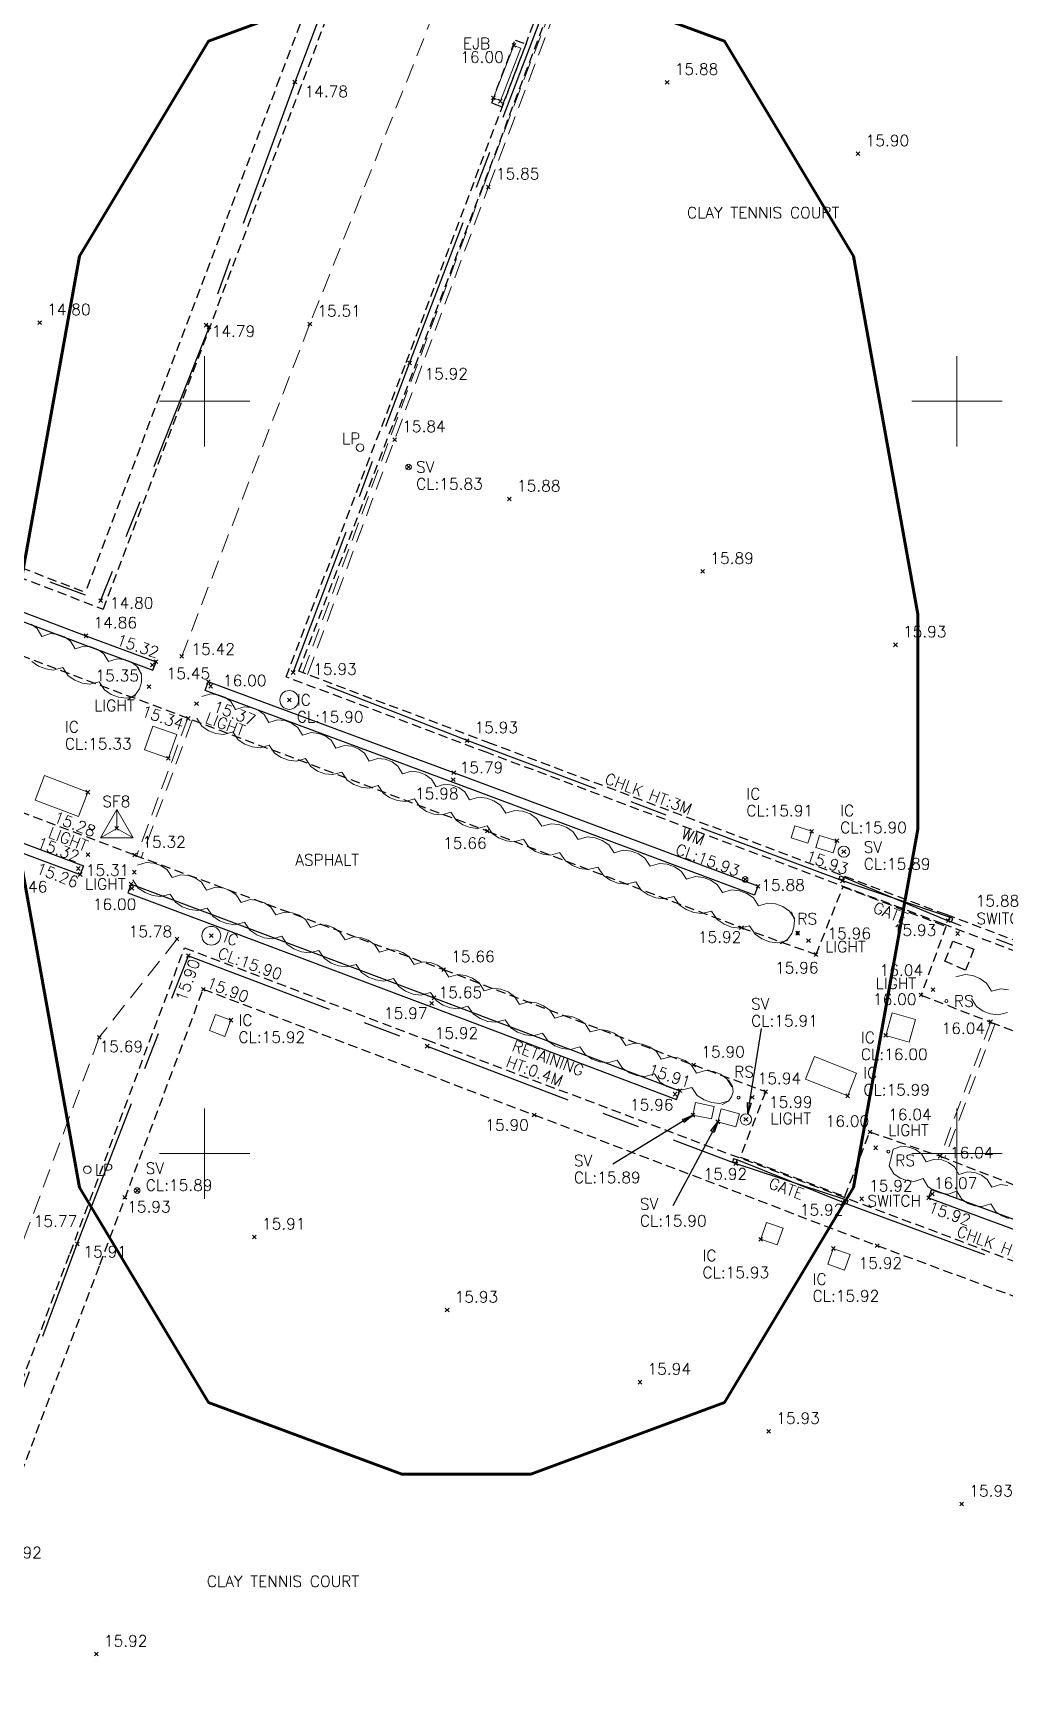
# Model space of a CAD drawing. Extents: x 521064 to 521635, y 174590 to 175241.
# Drawn here: x 521535.44 to 521561.25, y 174966 to 175009.79 of the extents above; entities that cross this region are included whole.
import ezdxf
from ezdxf.enums import TextEntityAlignment as Align

# ---------------------------------------------------------------- set-up
doc = ezdxf.new("R2010")
doc.units = 0
doc.header["$PDMODE"] = 3
doc.header["$PDSIZE"] = 0.05
for name, pattern in [('Centre', [7, 4, -1, 1, -1]), ('DASHED', [0.75, 0.5, -0.25]), ('HIDDEN', [0.375, 0.25, -0.125])]:
    doc.linetypes.add(name, pattern=pattern)
doc.layers.get('0').update_dxf_attribs({"linetype": 'CONTINUOUS', "lineweight": 18})
for name, color, linetype, lineweight in [('I031G_SURVEY-GRID', 7, 'CONTINUOUS', 18), ('I042T_SURVEY-STA', 1, 'CONTINUOUS', 13), ('I901G_TITLE-SHEET', 7, 'CONTINUOUS', 18), ('I910T_TXT-GEN-S', 7, 'CONTINUOUS', 13), ('I923G_SURVEY-POINT', 7, 'CONTINUOUS', 18), ('I923T_SURVEY-LEVEL', 7, 'CONTINUOUS', 13), ('I960G_COVER', 1, 'CONTINUOUS', 18), ('I960T_COVER-TXT', 1, 'CONTINUOUS', 13), ('I963G_SW', 200, 'DASHED', 18), ('I976G_ST-FURN', 220, 'CONTINUOUS', 18), ('I976T_ST-FURN-TXT', 220, 'CONTINUOUS', 13), ('I991G_SLOPE', 21, 'DASHED', 18), ('I995G_VEGETATION', 102, 'CONTINUOUS', 18)]:
    doc.layers.add(name, color=color, linetype=linetype, lineweight=lineweight)
for name, color, linetype in [('I940G_SURFACE', 200, 'HIDDEN'), ('I971G_FENCE', 5, 'Centre'), ('I972G_WALL', 10, 'CONTINUOUS'), ('I973G_GATE', 20, 'CONTINUOUS')]:
    doc.layers.add(name, color=color, linetype=linetype)
doc.styles.add('MONOTXT', font='simplex.shx')
doc.styles.get("Standard").update_dxf_attribs({"font": 'simplex.shx'})
doc.dimstyles.get("Standard").update_dxf_attribs({"dimtxt": 0.18, "dimasz": 0.18, "dimexe": 0.18, "dimexo": 0.0625, "dimgap": 0.09, "dimtad": 0, "dimtih": 1, "dimtoh": 1, "dimdec": 4, "dimzin": 0, "dimdsep": 46, "dimtxsty": 'Standard', "dimcen": 0.09, "dimadec": 0, "dimazin": 0, "dimtfac": 1, "dimtdec": 4, "dimtofl": 0, "dimtmove": 0, "dimatfit": 3, "dimfxl": 1, "dimtolj": 1, "dimtzin": 0, "dimarcsym": 0})

# ---------------------------------------------------------------- blocks, each defined once
blk = doc.blocks.new('PT_STATION')
at = {"color": 0, "linetype": 'Continuous', "flags": 128}
for points in [[(0, 0.5), (-0.433, -0.25)], [(-0.433, -0.25), (0, 0), (0, 0.5)], [(0.433, -0.25), (0, 0.5)], [(0, 0), (0.433, -0.25)], [(-0.433, -0.25), (0.433, -0.25)]]:
    blk.add_lwpolyline(points, dxfattribs=at)

msp = doc.modelspace()

# ---------------------------------------------------------------- linework, layer by layer
at = {"layer": 'I031G_SURVEY-GRID'}
for p, q in [((521540, 175001.2), (521540, 174998.8)), ((521560, 175001.2), (521560, 174998.8)), ((521538.8, 175000), (521541.2, 175000)), ((521558.8, 175000), (521561.2, 175000)), ((521540, 174981.2), (521540, 174978.8)), ((521560, 174981.2), (521560, 174978.8)), ((521538.8, 174980), (521541.2, 174980)), ((521558.8, 174980), (521561.2, 174980))]:
    msp.add_line(p, q, dxfattribs=at)
at = {"layer": 'I042T_SURVEY-STA', "color": 1}
msp.add_point((521537.665, 174988.646, 15.324), dxfattribs=at)
at = {"layer": 'I923G_SURVEY-POINT'}
for p in [(521548.223, 175009.461, 16.003), (521542.399, 175008.485, 14.781), (521552.299, 175008.479, 15.88), (521547.679, 175008.063, 16.009), (521547.861, 175007.978, 16.01), (521557.373, 175006.581, 15.895), (521547.545, 175005.698, 15.853), (521535.613, 175002.09, 14.805), (521540.038, 175002.023, 14.787), (521540.12, 175001.978, 14.792), (521542.799, 175002.054, 15.513), (521545.45, 175001.014, 15.924), (521545.053, 174998.982, 15.844), (521545.423, 174998.252, 15.828), (521548.105, 174997.403, 15.877), (521553.244, 174995.478, 15.892), (521537.237, 174994.698, 14.804), (521536.847, 174993.764, 14.862), (521558.368, 174993.525, 15.927), (521538.71, 174993.076, 15.316), (521539.391, 174993.219, 15.424), (521538.613, 174992.986, 15.323), (521542.355, 174992.788, 15.927), (521538.522, 174992.415, 15.345), (521540.099, 174992.542, 15.454), (521540.162, 174992.425, 15.999), (521539.786, 174991.96, 15.369), (521542.251, 174992.059, 15.903), (521539.565, 174991.565, 15.344), (521546.977, 174990.978, 15.934), (521539.038, 174990.51, 15.328), (521546.627, 174990.125, 15.786), (521536.896, 174989.608, 15.306), (521546.609, 174989.941, 15.975), (521547.519, 174988.574, 15.662), (521556.142, 174988.569, 15.914), (521556.809, 174988.318, 15.904), (521536.903, 174987.943, 15.282), (521538.144, 174987.935, 15.321), (521556.994, 174988.026, 15.889), (521536.642, 174987.577, 15.319), (521536.692, 174987.419, 15.26), (521538.13, 174987.482, 15.311), (521538.045, 174987.161, 15.309), (521538.066, 174987.05, 15.997), (521554.371, 174987.288, 15.934), (521554.711, 174987.105, 15.884), (521556.958, 174987.251, 15.929), (521559.77, 174986.19, 15.926), (521539.268, 174985.706, 15.781), (521540.179, 174985.79, 15.904), (521554.273, 174986.005, 15.916), (521555.765, 174985.859, 15.898), (521556.056, 174985.662, 15.965), (521560.018, 174985.851, 15.884), (521539.57, 174985.258, 15.895), (521556.256, 174985.291, 15.96), (521546.354, 174984.89, 15.663), (521539.968, 174984.363, 15.93), (521559.365, 174984.357, 16.045), (521546.035, 174983.995, 15.975), (521546.097, 174984.14, 15.651), (521559.048, 174984.215, 16.005), (521540.7, 174983.545, 15.921), (521560.898, 174983.503, 16.044), (521537.2, 174983.092, 15.69), (521558.108, 174983.141, 15.995), (521545.918, 174982.854, 15.919), (521553.005, 174982.355, 15.898), (521552.637, 174981.67, 15.905), (521552.505, 174981.578, 15.961), (521554.557, 174981.497, 15.987), (521554.918, 174981.648, 15.941), (521557.098, 174981.535, 15.987), (521548.762, 174981.028, 15.9), (521552.984, 174981.021, 15.889), (521553.644, 174980.844, 15.904), (521554.39, 174980.908, 15.914), (521557.687, 174980.575, 16.005), (521557.839, 174980.151, 16.036), (521559.556, 174979.931, 16.04), (521554.123, 174979.734, 15.921), (521537.879, 174978.834, 15.932), (521538.207, 174979.018, 15.886), (521556.976, 174978.696, 15.924), (521557.466, 174978.795, 15.916), (521559.249, 174978.822, 15.918), (521559.346, 174978.927, 16.066), (521541.325, 174977.782, 15.913), (521554.786, 174977.722, 15.926), (521536.615, 174977.596, 15.908), (521556.714, 174977.477, 15.917), (521557.881, 174977.553, 15.922), (521546.449, 174975.84, 15.926), (521551.577, 174973.923, 15.935), (521554.998, 174972.616, 15.928), (521560.13, 174970.684, 15.928), (521537.124, 174966.693, 15.918)]:
    msp.add_point(p, dxfattribs=at)
at = {"layer": 'I940G_SURFACE'}
for p, q in [((521537.219, 174977.044, 15.907), (521539.965, 174984.371, 15.886)), ((521539.965, 174984.371, 15.886), (521548.762, 174981.028, 15.9)), ((521548.762, 174981.028, 15.9), (521557.881, 174977.553, 15.922)), ((521557.881, 174977.553, 15.922), (521567.149, 174974.122, 15.919)), ((521533.936, 174968.36, 15.906), (521537.219, 174977.044, 15.907))]:
    msp.add_line(p, q, dxfattribs=at)
for points in [[(521549.646, 175028.934, 14.786), (521545.724, 175018.45, 14.775), (521541.996, 175008.589, 14.781), (521536.83, 174994.922, 14.782)], [(521550.207, 175028.722, 14.786), (521546.286, 175018.239, 14.775), (521542.558, 175008.377, 14.781), (521537.302, 174994.473, 14.782)], [(521574.356, 174980.546, 15.929), (521567.222, 174983.236, 15.93), (521559.622, 174986.108, 15.932), (521547.513, 174990.658, 15.927), (521542.167, 174992.672, 15.9), (521545.358, 175001.029, 15.917), (521549.265, 175011.413, 15.914), (521552.379, 175019.641, 15.911), (521555.189, 175027.093, 15.903)], [(521574.35, 174980.826, 15.929), (521567.313, 174983.479, 15.93), (521559.714, 174986.351, 15.932), (521547.604, 174990.902, 15.927), (521542.503, 174992.824, 15.9), (521545.601, 175000.936, 15.917), (521549.508, 175011.321, 15.914), (521552.622, 175019.549, 15.911), (521555.348, 175026.778, 15.903)], [(521539.565, 174991.565, 15.344), (521528.726, 174995.645, 14.929), (521522.29, 174998.068, 14.725), (521515.56, 175000.619, 14.583), (521508.173, 175003.395, 14.235), (521500.114, 175006.455, 13.876), (521490.279, 175010.21, 13.467), (521483.84, 175012.595, 13.215)], [(521538.144, 174987.935, 15.321), (521527.076, 174992.105, 14.927), (521520.912, 174994.441, 14.697), (521514.231, 174996.945, 14.553), (521506.795, 174999.766, 14.211), (521498.633, 175002.837, 13.842), (521489.068, 175006.496, 13.469), (521482.389, 175009.016, 13.198)], [(521502.41, 175007.677, 14.468), (521510.085, 175004.782, 14.548), (521518.268, 175001.697, 14.618), (521531.187, 174996.825, 14.736), (521537.302, 174994.473, 14.816)], [(521502.498, 175007.911, 14.468), (521510.173, 175005.016, 14.548), (521518.356, 175001.931, 14.618), (521531.275, 174997.059, 14.736), (521536.83, 174994.922, 14.809)], [(521539.673, 174991.531, 15.351), (521547.519, 174988.574, 15.662), (521554.273, 174986.005, 15.916), (521556.256, 174985.291, 15.96), (521556.975, 174987.095, 15.919), (521559.71, 174986.038, 15.92), (521559.048, 174984.215, 16.005), (521560.895, 174983.494, 16.046), (521567.076, 174981.186, 16.235), (521574.592, 174978.335, 16.447), (521574.768, 174978.758, 16.446), (521580.981, 174976.532, 16.94)], [(521538.144, 174987.935, 15.321), (521546.354, 174984.89, 15.663), (521553.005, 174982.355, 15.898), (521554.918, 174981.648, 15.941), (521554.238, 174979.908, 15.93), (521557.022, 174978.859, 15.925), (521557.687, 174980.575, 16.005), (521559.553, 174979.929, 16.039), (521567.96, 174976.679, 16.326), (521574.009, 174974.388, 16.509)], [(521526.49, 174950.983, 15.903), (521529.307, 174958.464, 15.907), (521533.141, 174968.66, 15.906), (521536.424, 174977.344, 15.907), (521539.469, 174985.469, 15.886), (521545.908, 174983.021, 15.922), (521565.013, 174975.82, 15.917), (521571.716, 174973.305, 15.91)]]:
    msp.add_polyline3d(points, dxfattribs=at)
for points in [[(521547.898, 175007.823, 16.011), (521547.635, 175007.926, 16.009), (521548.253, 175009.598, 16.01), (521548.545, 175009.499, 15.996)], [(521560.454, 174985.437, 15.986), (521560.225, 174984.871, 15.993), (521559.682, 174985.116, 16.012), (521559.895, 174985.647, 16.005)]]:
    msp.add_polyline3d(points, close=True, dxfattribs=at)
at = {"layer": 'I960G_COVER'}
for points in [[(521539.038, 174990.51, 15.328), (521538.404, 174990.737, 15.332), (521538.628, 174991.364, 15.353), (521539.262, 174991.137, 15.349)], [(521536.896, 174989.608, 15.306), (521535.744, 174990.049, 15.263), (521535.495, 174989.399, 15.256), (521536.647, 174988.958, 15.298)], [(521556.142, 174988.569, 15.914), (521555.694, 174988.715, 15.914), (521555.59, 174988.395, 15.927), (521556.039, 174988.25, 15.927)], [(521556.809, 174988.318, 15.904), (521556.346, 174988.458, 15.914), (521556.249, 174988.138, 15.918), (521556.712, 174987.998, 15.908)], [(521540.7, 174983.545, 15.921), (521540.539, 174983.116, 15.925), (521540.131, 174983.269, 15.919), (521540.292, 174983.698, 15.915)], [(521558.108, 174983.141, 15.995), (521558.729, 174982.962, 15.995), (521558.902, 174983.563, 16.003), (521558.281, 174983.742, 16.003)], [(521557.098, 174981.535, 15.987), (521555.976, 174981.974, 15.965), (521556.213, 174982.579, 15.971), (521557.335, 174982.14, 15.993)], [(521552.984, 174981.021, 15.889), (521553.475, 174980.919, 15.893), (521553.545, 174981.252, 15.898), (521553.053, 174981.355, 15.894)], [(521553.644, 174980.844, 15.904), (521554.127, 174980.714, 15.926), (521554.219, 174981.057, 15.889), (521553.736, 174981.187, 15.867)], [(521554.786, 174977.722, 15.926), (521555.226, 174977.569, 15.921), (521555.38, 174978.012, 15.923), (521554.94, 174978.165, 15.929)], [(521556.714, 174977.477, 15.917), (521557.159, 174977.318, 15.927), (521557.01, 174976.901, 15.923), (521556.565, 174977.06, 15.913)]]:
    msp.add_polyline3d(points, close=True, dxfattribs=at)
for centre, radius in [((521545.423, 174998.252, 15.828), 0.075), ((521542.251, 174992.059, 15.903), 0.25), ((521556.994, 174988.026, 15.889), 0.15), ((521554.371, 174987.288, 15.934), 0.075), ((521540.179, 174985.79, 15.904), 0.25), ((521554.39, 174980.908, 15.914), 0.15), ((521538.207, 174979.018, 15.886), 0.075)]:
    msp.add_circle(centre, radius, dxfattribs=at)
at = {"layer": 'I963G_SW'}
for points in [[(521542.615, 174992.782, 15.835), (521547.423, 175005.743, 15.853), (521549.752, 175011.857, 15.854), (521555.418, 175026.751, 15.837)], [(521542.736, 174992.736, 15.835), (521547.545, 175005.698, 15.853), (521549.873, 175011.811, 15.854), (521555.539, 175026.705, 15.837)], [(521539.552, 174991.571, 15.344), (521538.199, 174987.926, 15.323)], [(521539.674, 174991.526, 15.344), (521538.321, 174987.88, 15.323)], [(521560.898, 174983.503, 16.044), (521559.556, 174979.931, 16.04)], [(521561.02, 174983.457, 16.044), (521559.678, 174979.885, 16.04)]]:
    msp.add_polyline3d(points, dxfattribs=at)
at = {"layer": 'I971G_FENCE'}
for points in [[(521550.184, 175028.794, 14.786), (521546.146, 175018.372, 14.775), (521542.399, 175008.485, 14.781), (521540.038, 175002.023, 14.787), (521540.12, 175001.978, 14.792), (521537.237, 174994.7, 14.806)], [(521556.958, 174987.251, 15.929), (521546.977, 174990.978, 15.934), (521542.355, 174992.788, 15.927), (521545.45, 175001.014, 15.924), (521549.405, 175011.413, 15.918), (521552.464, 175019.59, 15.915), (521555.25, 175026.953, 15.909)], [(521521.014, 175000.83, 14.645), (521531.2, 174996.946, 14.734), (521537.237, 174994.698, 14.804)], [(521574.341, 174980.593, 15.833), (521566.655, 174983.556, 15.936), (521559.77, 174986.19, 15.926)], [(521526.57, 174951.028, 15.901), (521529.411, 174958.371, 15.902), (521533.245, 174968.586, 15.909), (521536.615, 174977.596, 15.908), (521539.57, 174985.258, 15.895), (521545.918, 174982.854, 15.919), (521554.123, 174979.734, 15.921)], [(521556.976, 174978.696, 15.924), (521565.158, 174975.695, 15.923), (521571.577, 174973.17, 15.914)]]:
    msp.add_polyline3d(points, dxfattribs=at)
at = {"layer": 'I972G_WALL'}
for points in [[(521522.82, 174999.07, 14.637), (521522.735, 174998.845, 14.637), (521530.858, 174995.77, 14.644), (521536.762, 174993.539, 14.862), (521538.627, 174992.851, 15.316), (521538.71, 174993.076, 15.316)], [(521522.82, 174999.07, 14.637), (521530.943, 174995.994, 14.644), (521536.847, 174993.764, 14.862), (521538.71, 174993.076, 15.316)], [(521520.631, 174993.475, 14.445), (521520.721, 174993.708, 14.445), (521527.223, 174991.211, 14.445), (521534.947, 174988.336, 14.47), (521536.779, 174987.653, 15.26), (521536.692, 174987.419, 15.26)], [(521520.631, 174993.475, 14.445), (521527.134, 174990.977, 14.445), (521534.859, 174988.101, 14.47), (521536.692, 174987.419, 15.26)], [(521554.711, 174987.105, 15.884), (521554.623, 174986.871, 15.884), (521546.539, 174989.891, 15.786), (521540.013, 174992.308, 15.454), (521540.099, 174992.542, 15.454)], [(521554.711, 174987.105, 15.884), (521546.627, 174990.125, 15.786), (521540.099, 174992.542, 15.454)], [(521538.045, 174987.161, 15.309), (521537.957, 174986.927, 15.309), (521546.009, 174983.906, 15.651), (521552.549, 174981.436, 15.905), (521552.637, 174981.67, 15.905)], [(521538.045, 174987.161, 15.309), (521546.097, 174984.14, 15.651), (521552.637, 174981.67, 15.905)], [(521559.249, 174978.822, 15.918), (521559.336, 174979.057, 15.918), (521565.389, 174976.829, 15.851), (521571.955, 174974.341, 15.898), (521572.83, 174974.005, 16.125), (521572.74, 174973.772, 16.125)], [(521559.249, 174978.822, 15.918), (521565.302, 174976.594, 15.851), (521571.866, 174974.108, 15.898), (521572.74, 174973.772, 16.125)]]:
    msp.add_polyline3d(points, dxfattribs=at)
at = {"layer": 'I973G_GATE'}
for points, elevation in [([(521559.802, 174986.284), (521559.767, 174986.191), (521559.86, 174986.156), (521559.896, 174986.249), (521559.802, 174986.284), (521556.958, 174987.251), (521556.864, 174987.286), (521556.9, 174987.379), (521556.993, 174987.344), (521556.958, 174987.251), (521556.993, 174987.344), (521559.767, 174986.191)], 15.929), ([(521554.125, 174979.735), (521554.159, 174979.829), (521554.065, 174979.864), (521554.031, 174979.77), (521554.125, 174979.735), (521557.01, 174978.79), (521557.104, 174978.756), (521557.07, 174978.662), (521556.976, 174978.696), (521557.01, 174978.79), (521556.976, 174978.696), (521554.159, 174979.829)], 15.924)]:
    msp.add_lwpolyline(points, dxfattribs=dict(at, elevation=elevation))
at = {"layer": 'I976G_ST-FURN'}
msp.add_polyline3d([(521548.223, 175009.461, 16.003), (521547.679, 175008.063, 16.009), (521547.866, 175007.991, 16.01), (521548.41, 175009.388, 16.003)], close=True, dxfattribs=at)
for centre, radius in [((521544.133, 174998.767, 15.638), 0.1), ((521555.765, 174985.859, 15.898), 0.04), ((521559.722, 174984.055, 15.949), 0.04), ((521554.196, 174981.489, 15.887), 0.04), ((521558.181, 174980.053, 15.921), 0.04), ((521536.882, 174979.569, 15.771), 0.1)]:
    msp.add_circle(centre, radius, dxfattribs=at)
at = {"layer": 'I991G_SLOPE'}
for points in [[(521551.634, 175024.993, 15.401), (521549.51, 175019.349, 15.468), (521546.384, 175011.04, 15.51), (521542.799, 175002.054, 15.513), (521539.391, 174993.219, 15.424)], [(521539.268, 174985.706, 15.781), (521537.2, 174983.092, 15.69), (521535.329, 174978.084, 15.771), (521532.708, 174971.304, 15.769), (521529.779, 174963.758, 15.729), (521527.003, 174956.314, 15.727), (521525.04, 174951.912, 15.75), (521524.894, 174951.44, 15.728)]]:
    msp.add_polyline3d(points, dxfattribs=at)
at = {"layer": 'I995G_VEGETATION', "linetype": 'Continuous'}
msp.add_line((521558.304, 174980.121, 15.982), (521558.2, 174979.67, 15.932), dxfattribs=at)
for points in [[(521538.327, 174992.749, 15.282), (521538.203, 174992.956, 15.282), (521538.044, 174993.069, 15.282), (521537.867, 174993.136, 15.282), (521537.673, 174993.156, 15.282), (521537.443, 174993.082, 15.282), (521537.319, 174993.289, 15.237), (521537.16, 174993.403, 15.237), (521536.983, 174993.47, 15.237), (521536.788, 174993.49, 15.237), (521536.559, 174993.416, 15.237), (521536.435, 174993.623, 15.192), (521536.275, 174993.737, 15.192), (521536.099, 174993.803, 15.192), (521535.904, 174993.823, 15.192), (521535.674, 174993.75, 15.192), (521535.55, 174993.957, 15.147), (521535.391, 174994.07, 15.147)], [(521535.407, 174993.078, 15.231), (521535.582, 174992.957, 15.231), (521535.776, 174992.882, 15.231), (521535.987, 174992.854, 15.231), (521536.235, 174992.919, 15.231), (521536.374, 174992.704, 15.27), (521536.549, 174992.582, 15.27), (521536.743, 174992.508, 15.27), (521536.954, 174992.479, 15.27), (521537.202, 174992.544, 15.27), (521537.341, 174992.33, 15.31), (521537.516, 174992.208, 15.31), (521537.71, 174992.133, 15.31), (521537.921, 174992.105, 15.31), (521538.169, 174992.17, 15.31)], [(521537.971, 174992.074, 15.317), (521538.168, 174992.202, 15.317), (521538.269, 174992.359, 15.317), (521538.322, 174992.531, 15.317), (521538.327, 174992.717, 15.317), (521538.237, 174992.933, 15.317)], [(521547.045, 174989.405, 15.567), (521546.921, 174989.613, 15.567), (521546.761, 174989.729, 15.567), (521546.583, 174989.797, 15.567), (521546.387, 174989.819, 15.567), (521546.155, 174989.748, 15.567), (521546.032, 174989.956, 15.535), (521545.872, 174990.072, 15.535), (521545.694, 174990.14, 15.535), (521545.498, 174990.162, 15.535), (521545.266, 174990.091, 15.535), (521545.142, 174990.3, 15.504), (521544.983, 174990.415, 15.504), (521544.805, 174990.483, 15.504), (521544.609, 174990.505, 15.504), (521544.377, 174990.434, 15.504), (521544.253, 174990.643, 15.472), (521544.093, 174990.758, 15.472), (521543.916, 174990.827, 15.472), (521543.72, 174990.848, 15.472), (521543.488, 174990.777, 15.472), (521543.364, 174990.986, 15.441), (521543.204, 174991.101, 15.441), (521543.026, 174991.17, 15.441), (521542.83, 174991.192, 15.441), (521542.599, 174991.12, 15.441), (521542.475, 174991.329, 15.409), (521542.315, 174991.444, 15.409), (521542.137, 174991.513, 15.409), (521541.941, 174991.535, 15.409), (521541.709, 174991.463, 15.409), (521541.586, 174991.672, 15.378), (521541.426, 174991.787, 15.378), (521541.248, 174991.856, 15.378), (521541.052, 174991.878, 15.378), (521540.82, 174991.806, 15.378), (521540.696, 174992.015, 15.347), (521540.537, 174992.13, 15.347), (521540.359, 174992.199, 15.347), (521540.163, 174992.221, 15.347), (521539.931, 174992.149, 15.347)], [(521539.79, 174991.572, 15.356), (521539.931, 174991.36, 15.356), (521540.107, 174991.241, 15.356), (521540.3, 174991.17, 15.356), (521540.51, 174991.145, 15.356), (521540.755, 174991.215, 15.356), (521540.896, 174991.002, 15.396), (521541.072, 174990.884, 15.396), (521541.265, 174990.813, 15.396), (521541.476, 174990.788, 15.396), (521541.721, 174990.857, 15.396), (521541.862, 174990.645, 15.436), (521542.038, 174990.527, 15.436), (521542.231, 174990.455, 15.436), (521542.441, 174990.431, 15.436), (521542.686, 174990.5, 15.436), (521542.827, 174990.288, 15.476), (521543.003, 174990.17, 15.476), (521543.196, 174990.098, 15.476), (521543.407, 174990.074, 15.476), (521543.652, 174990.143, 15.476), (521543.793, 174989.931, 15.516), (521543.969, 174989.813, 15.516), (521544.162, 174989.741, 15.516), (521544.372, 174989.717, 15.516), (521544.617, 174989.786, 15.516), (521544.758, 174989.574, 15.556), (521544.934, 174989.455, 15.556), (521545.127, 174989.384, 15.556), (521545.338, 174989.359, 15.556), (521545.583, 174989.429, 15.556), (521545.724, 174989.217, 15.596), (521545.899, 174989.098, 15.596), (521546.093, 174989.027, 15.596), (521546.303, 174989.002, 15.596), (521546.548, 174989.072, 15.596), (521546.689, 174988.859, 15.636), (521546.865, 174988.741, 15.636), (521547.058, 174988.67, 15.636), (521547.268, 174988.645, 15.636), (521547.514, 174988.714, 15.636), (521547.655, 174988.502, 15.676), (521547.83, 174988.384, 15.676), (521548.023, 174988.313, 15.676), (521548.234, 174988.288, 15.676), (521548.479, 174988.357, 15.676), (521548.62, 174988.145, 15.716), (521548.796, 174988.027, 15.716), (521548.989, 174987.955, 15.716), (521549.199, 174987.931, 15.716), (521549.444, 174988, 15.716)], [(521555.689, 174986.236, 15.872), (521555.549, 174986.447, 15.872), (521555.374, 174986.564, 15.872), (521555.182, 174986.635, 15.872), (521554.973, 174986.658, 15.872), (521554.729, 174986.588, 15.872), (521554.589, 174986.799, 15.838), (521554.414, 174986.916, 15.838), (521554.222, 174986.987, 15.838), (521554.012, 174987.01, 15.838), (521553.769, 174986.94, 15.838), (521553.628, 174987.151, 15.804), (521553.454, 174987.268, 15.804), (521553.261, 174987.339, 15.804), (521553.052, 174987.362, 15.804), (521552.809, 174987.292, 15.804), (521552.668, 174987.503, 15.77), (521552.493, 174987.62, 15.77), (521552.301, 174987.691, 15.77), (521552.092, 174987.714, 15.77), (521551.848, 174987.644, 15.77), (521551.708, 174987.855, 15.736), (521551.533, 174987.972, 15.736), (521551.341, 174988.043, 15.736), (521551.132, 174988.066, 15.736), (521550.888, 174987.996, 15.736), (521550.748, 174988.207, 15.702), (521550.573, 174988.324, 15.702), (521550.381, 174988.395, 15.702), (521550.171, 174988.418, 15.702), (521549.928, 174988.348, 15.702), (521549.787, 174988.559, 15.668), (521549.613, 174988.676, 15.668), (521549.42, 174988.747, 15.668), (521549.211, 174988.77, 15.668), (521548.968, 174988.7, 15.668), (521548.827, 174988.911, 15.634), (521548.652, 174989.029, 15.634), (521548.46, 174989.099, 15.634), (521548.251, 174989.122, 15.634), (521548.007, 174989.052, 15.634), (521547.867, 174989.263, 15.6), (521547.692, 174989.381, 15.6), (521547.5, 174989.451, 15.6), (521547.291, 174989.474, 15.6), (521547.047, 174989.404, 15.6)], [(521549.446, 174987.999, 15.753), (521549.594, 174987.782, 15.753), (521549.778, 174987.657, 15.753), (521549.979, 174987.579, 15.753), (521550.199, 174987.548, 15.753), (521550.455, 174987.61, 15.753), (521550.602, 174987.392, 15.789), (521550.786, 174987.268, 15.789), (521550.987, 174987.19, 15.789), (521551.207, 174987.158, 15.789), (521551.463, 174987.22, 15.789), (521551.61, 174987.003, 15.825), (521551.794, 174986.878, 15.825), (521551.996, 174986.8, 15.825), (521552.215, 174986.769, 15.825), (521552.471, 174986.831, 15.825), (521552.618, 174986.613, 15.86), (521552.802, 174986.489, 15.86), (521553.004, 174986.411, 15.86), (521553.223, 174986.38, 15.86), (521553.479, 174986.442, 15.86), (521553.627, 174986.224, 15.896), (521553.81, 174986.099, 15.896), (521554.012, 174986.021, 15.896), (521554.231, 174985.99, 15.896), (521554.487, 174986.052, 15.896), (521554.635, 174985.834, 15.932), (521554.818, 174985.71, 15.932), (521555.02, 174985.632, 15.932), (521555.24, 174985.601, 15.932), (521555.495, 174985.663, 15.932)], [(521546.493, 174984.691, 15.649), (521546.36, 174984.899, 15.649), (521546.193, 174985.012, 15.649), (521546.009, 174985.078, 15.649), (521545.808, 174985.097, 15.649), (521545.573, 174985.022, 15.649), (521545.44, 174985.229, 15.61), (521545.273, 174985.342, 15.61), (521545.089, 174985.408, 15.61), (521544.888, 174985.427, 15.61), (521544.653, 174985.352, 15.61), (521544.52, 174985.56, 15.572), (521544.353, 174985.673, 15.572), (521544.169, 174985.739, 15.572), (521543.968, 174985.758, 15.572), (521543.734, 174985.683, 15.572), (521543.6, 174985.89, 15.534), (521543.433, 174986.003, 15.534), (521543.249, 174986.069, 15.534), (521543.049, 174986.088, 15.534), (521542.814, 174986.013, 15.534), (521542.681, 174986.221, 15.495), (521542.514, 174986.334, 15.495), (521542.33, 174986.4, 15.495), (521542.129, 174986.419, 15.495), (521541.894, 174986.344, 15.495), (521541.761, 174986.551, 15.457), (521541.594, 174986.664, 15.457), (521541.41, 174986.73, 15.457), (521541.209, 174986.75, 15.457), (521540.975, 174986.674, 15.457), (521540.841, 174986.882, 15.418), (521540.674, 174986.995, 15.418), (521540.49, 174987.061, 15.418), (521540.289, 174987.08, 15.418), (521540.055, 174987.005, 15.418), (521539.922, 174987.212, 15.38), (521539.755, 174987.325, 15.38), (521539.571, 174987.392, 15.38), (521539.37, 174987.411, 15.38), (521539.135, 174987.336, 15.38), (521539.002, 174987.543, 15.341), (521538.835, 174987.656, 15.341), (521538.651, 174987.722, 15.341), (521538.45, 174987.741, 15.341), (521538.215, 174987.666, 15.341)], [(521538.093, 174987.274, 15.317), (521538.238, 174987.059, 15.317), (521538.418, 174986.937, 15.317), (521538.616, 174986.862, 15.317), (521538.831, 174986.834, 15.317), (521539.082, 174986.9, 15.317), (521539.227, 174986.684, 15.358), (521539.407, 174986.563, 15.358), (521539.605, 174986.488, 15.358), (521539.821, 174986.46, 15.358), (521540.072, 174986.525, 15.358), (521540.217, 174986.31, 15.399), (521540.397, 174986.188, 15.399), (521540.595, 174986.113, 15.399), (521540.811, 174986.085, 15.399), (521541.062, 174986.151, 15.399), (521541.207, 174985.935, 15.44), (521541.387, 174985.814, 15.44), (521541.585, 174985.739, 15.44), (521541.8, 174985.711, 15.44), (521542.051, 174985.776, 15.44), (521542.196, 174985.561, 15.481), (521542.376, 174985.439, 15.481), (521542.574, 174985.364, 15.481), (521542.79, 174985.336, 15.481), (521543.041, 174985.402, 15.481), (521543.186, 174985.186, 15.522), (521543.366, 174985.065, 15.522), (521543.564, 174984.99, 15.522), (521543.78, 174984.962, 15.522), (521544.031, 174985.027, 15.522), (521544.175, 174984.812, 15.563), (521544.356, 174984.69, 15.563), (521544.554, 174984.615, 15.563), (521544.769, 174984.587, 15.563), (521545.02, 174984.653, 15.563), (521545.165, 174984.437, 15.603), (521545.345, 174984.316, 15.603), (521545.543, 174984.241, 15.603), (521545.759, 174984.213, 15.603), (521546.01, 174984.278, 15.603)], [(521555.3, 174985.573, 15.919), (521555.501, 174985.694, 15.919), (521555.608, 174985.848, 15.919), (521555.668, 174986.019, 15.919), (521555.681, 174986.206, 15.919), (521555.599, 174986.426, 15.919)], [(521554.018, 174981.777, 15.905), (521553.884, 174981.989, 15.905), (521553.714, 174982.109, 15.905), (521553.526, 174982.182, 15.905), (521553.319, 174982.208, 15.905), (521553.077, 174982.141, 15.905), (521552.943, 174982.354, 15.874), (521552.773, 174982.473, 15.874), (521552.584, 174982.546, 15.874), (521552.378, 174982.573, 15.874), (521552.136, 174982.506, 15.874), (521552.002, 174982.718, 15.842), (521551.832, 174982.838, 15.842), (521551.643, 174982.911, 15.842), (521551.437, 174982.937, 15.842), (521551.195, 174982.87, 15.842), (521551.061, 174983.083, 15.81), (521550.891, 174983.202, 15.81), (521550.702, 174983.275, 15.81), (521550.496, 174983.302, 15.81), (521550.254, 174983.235, 15.81), (521550.12, 174983.447, 15.779), (521549.949, 174983.567, 15.779), (521549.761, 174983.64, 15.779), (521549.555, 174983.666, 15.779), (521549.313, 174983.599, 15.779), (521549.179, 174983.812, 15.747), (521549.008, 174983.931, 15.747), (521548.82, 174984.004, 15.747), (521548.614, 174984.031, 15.747), (521548.371, 174983.964, 15.747), (521548.237, 174984.176, 15.716), (521548.067, 174984.296, 15.716), (521547.879, 174984.369, 15.716), (521547.673, 174984.395, 15.716), (521547.43, 174984.328, 15.716), (521547.296, 174984.541, 15.684), (521547.126, 174984.66, 15.684), (521546.938, 174984.733, 15.684), (521546.732, 174984.76, 15.684), (521546.489, 174984.693, 15.684)], [(521561.375, 174984.352, 15.971), (521561.166, 174984.381, 15.971), (521560.921, 174984.317, 15.971), (521560.786, 174984.532, 15.943), (521560.614, 174984.654, 15.943), (521560.424, 174984.73, 15.943), (521560.216, 174984.759, 15.943), (521559.97, 174984.695, 15.943)], [(521546.008, 174984.279, 15.639), (521546.155, 174984.066, 15.639), (521546.336, 174983.947, 15.639), (521546.535, 174983.875, 15.639), (521546.75, 174983.85, 15.639), (521547, 174983.919, 15.639), (521547.147, 174983.706, 15.669), (521547.328, 174983.587, 15.669), (521547.527, 174983.515, 15.669), (521547.742, 174983.49, 15.669), (521547.992, 174983.559, 15.669), (521548.139, 174983.346, 15.699), (521548.32, 174983.227, 15.699), (521548.519, 174983.155, 15.699), (521548.734, 174983.13, 15.699), (521548.984, 174983.199, 15.699), (521549.131, 174982.986, 15.729), (521549.312, 174982.867, 15.729), (521549.51, 174982.795, 15.729), (521549.726, 174982.77, 15.729), (521549.975, 174982.839, 15.729), (521550.123, 174982.626, 15.759), (521550.304, 174982.507, 15.759), (521550.502, 174982.435, 15.759), (521550.718, 174982.41, 15.759), (521550.967, 174982.479, 15.759), (521551.114, 174982.266, 15.79), (521551.296, 174982.147, 15.79), (521551.494, 174982.075, 15.79), (521551.71, 174982.05, 15.79), (521551.959, 174982.119, 15.79), (521552.106, 174981.906, 15.82), (521552.288, 174981.787, 15.82), (521552.486, 174981.715, 15.82), (521552.701, 174981.69, 15.82), (521552.951, 174981.759, 15.82), (521553.098, 174981.546, 15.85), (521553.279, 174981.427, 15.85), (521553.478, 174981.355, 15.85), (521553.693, 174981.33, 15.85), (521553.943, 174981.399, 15.85)], [(521561.341, 174983.747, 16.044), (521561.095, 174983.684, 16.016), (521560.887, 174983.713, 16.016), (521560.697, 174983.788, 16.016), (521560.525, 174983.91, 16.016), (521560.39, 174984.125, 16.016)], [(521553.747, 174981.298, 15.893), (521553.928, 174981.39, 15.893), (521554.012, 174981.508, 15.893), (521554.048, 174981.64, 15.893), (521554.036, 174981.785, 15.893), (521553.927, 174981.956, 15.893)], [(521561.351, 174979.152, 16.061), (521561.158, 174979.173, 16.061), (521560.928, 174979.102, 16.061), (521560.808, 174979.309, 16.034), (521560.651, 174979.424, 16.034), (521560.476, 174979.492, 16.034), (521560.283, 174979.513, 16.034), (521560.053, 174979.441, 16.034), (521559.933, 174979.649, 16.008), (521559.776, 174979.764, 16.008), (521559.601, 174979.832, 16.008), (521559.408, 174979.853, 16.008), (521559.179, 174979.781, 16.008), (521559.058, 174979.989, 15.982), (521558.901, 174980.104, 15.982), (521558.726, 174980.171, 15.982), (521558.533, 174980.193, 15.982), (521558.304, 174980.121, 15.982)], [(521558.2, 174979.67, 15.932), (521558.328, 174979.462, 15.932), (521558.49, 174979.348, 15.932), (521558.671, 174979.281, 15.932), (521558.868, 174979.26, 15.932), (521559.101, 174979.334, 15.932), (521559.229, 174979.126, 15.964), (521559.391, 174979.012, 15.964), (521559.572, 174978.945, 15.964), (521559.769, 174978.924, 15.964), (521560.002, 174978.998, 15.964), (521560.13, 174978.79, 15.995), (521560.293, 174978.676, 15.995), (521560.473, 174978.609, 15.995), (521560.671, 174978.588, 15.995), (521560.903, 174978.662, 15.995), (521561.031, 174978.454, 16.026), (521561.194, 174978.34, 16.026), (521561.374, 174978.273, 16.026)]]:
    msp.add_polyline3d(points, dxfattribs=at)

# ---------------------------------------------------------------- block references
at = {"layer": 'I042T_SURVEY-STA'}
msp.add_blockref('PT_STATION', (521537.665, 174988.646), dxfattribs=at)

# ---------------------------------------------------------------- texts
at = {"layer": 'I042T_SURVEY-STA', "style": 'MONOTXT'}
msp.add_text('SF8', height=0.3, dxfattribs=at).set_placement((521537.281, 174989.21))
at = {"layer": 'I901G_TITLE-SHEET'}
msp.add_text('A0', height=40, dxfattribs=at).set_placement((521498.962, 174971.479))
at = {"layer": 'I910T_TXT-GEN-S', "style": 'MONOTXT'}
for s, p in [('CLAY TENNIS COURT', (521552.823, 175004.864)), ('LIGHT', (521537.063, 174991.759)), ('ASPHALT', (521542.41, 174987.657)), ('LIGHT', (521536.82, 174987.016)), ('SWITCH', (521560.519, 174986.098)), ('LIGHT', (521556.496, 174985.35)), ('LIGHT', (521557.838, 174984.375)), ('LIGHT', (521555.041, 174980.785)), ('LIGHT', (521558.172, 174980.472)), ('SWITCH', (521557.622, 174978.593)), ('CLAY TENNIS COURT', (521540.06, 174968.478))]:
    msp.add_text(s, height=0.3, dxfattribs=at).set_placement(p)
for s, rotation, p in [('LIGHT', 339.5836, (521539.992, 174991.461)), ('CHLK HT:3M', 339.5192, (521550.612, 174989.85)), ('LIGHT', 338.8159, (521535.819, 174988.415)), ('HT:0.4M', 339.6079, (521547.99, 174982.322)), ('RETAINING', 339.6079, (521548.147, 174982.744)), ('CHLK HT:3M', 339.8571, (521559.967, 174977.812))]:
    msp.add_text(s, height=0.3, rotation=rotation, dxfattribs=at).set_placement(p)
for rotation, p in [(339.332, (521558.242, 174986.393)), (339.978, (521555.468, 174979.068))]:
    msp.add_text('GATE', height=0.3, rotation=rotation, dxfattribs=at).set_placement(p, align=Align.MIDDLE)
at = {"layer": 'I923T_SURVEY-LEVEL', "style": 'MONOTXT'}
for s, p in [('16.00', (521546.797, 175009, 16.003)), ('15.88', (521552.499, 175008.679, 15.88)), ('14.78', (521542.657, 175008.087, 14.781)), ('15.90', (521557.573, 175006.781, 15.895)), ('15.85', (521547.745, 175005.898, 15.853)), ('14.80', (521535.813, 175002.29, 14.805)), ('15.51', (521542.999, 175002.254, 15.513)), ('14.79', (521540.189, 175001.712, 14.787)), ('15.92', (521545.847, 175000.582, 15.924)), ('15.84', (521545.253, 174999.182, 15.844)), ('CL:15.83', (521545.623, 174997.652, 15.828)), ('15.88', (521548.305, 174997.603, 15.877)), ('15.89', (521553.444, 174995.678, 15.892)), ('14.80', (521537.483, 174994.486, 14.804)), ('14.86', (521537.047, 174993.964, 14.862)), ('15.93', (521558.568, 174993.725, 15.927)), ('15.42', (521539.65, 174993.263, 15.424)), ('15.35', (521537.099, 174992.556, 15.345)), ('15.45', (521538.992, 174992.616, 15.454)), ('16.00', (521540.488, 174992.426, 15.999)), ('15.93', (521542.889, 174992.73, 15.927)), ('CL:15.90', (521542.451, 174991.459, 15.903)), ('15.93', (521547.177, 174991.178, 15.934)), ('CL:15.33', (521536.287, 174990.745, 15.328)), ('15.79', (521546.783, 174990.113, 15.786)), ('15.98', (521545.595, 174989.42, 15.975)), ('CL:15.91', (521554.404, 174988.966, 15.914)), ('CL:15.90', (521556.896, 174988.518, 15.904)), ('15.32', (521538.344, 174988.135, 15.321)), ('15.66', (521546.341, 174988.103, 15.662)), ('CL:15.89', (521557.524, 174987.549, 15.889)), ('15.31', (521536.843, 174987.384, 15.311)), ('14.46', (521534.662, 174986.943, 14.457)), ('15.88', (521554.8, 174986.988, 15.884)), ('16.00', (521537.03, 174986.475, 15.997)), ('15.88', (521560.5, 174986.568, 15.884)), ('15.93', (521558.296, 174985.788, 15.926)), ('15.78', (521537.982, 174985.755, 15.781)), ('15.92', (521553.114, 174985.605, 15.916)), ('15.96', (521556.558, 174985.703, 15.965)), ('15.66', (521546.554, 174985.09, 15.663)), ('15.96', (521555.165, 174984.79, 15.96)), ('16.04', (521557.945, 174984.725, 16.045)), ('15.65', (521546.221, 174984.135, 15.651)), ('16.00', (521557.77, 174983.952, 16.005)), ('15.97', (521544.77, 174983.579, 15.975)), ('CL:15.91', (521554.529, 174983.38, 15.914)), ('16.04', (521559.593, 174983.179, 16.044)), ('CL:15.92', (521540.9, 174982.945, 15.921)), ('15.92', (521546.118, 174983.054, 15.919)), ('15.69', (521537.208, 174982.697, 15.69)), ('15.90', (521553.205, 174982.555, 15.898)), ('CL:16.00', (521557.448, 174982.488, 15.995)), ('15.94', (521554.703, 174981.848, 15.941)), ('CL:15.99', (521557.511, 174981.545, 15.987)), ('15.96', (521551.31, 174981.147, 15.961)), ('15.99', (521555.005, 174981.219, 15.987)), ('15.90', (521547.464, 174980.609, 15.9)), ('16.00', (521556.51, 174980.712, 16.005)), ('16.04', (521558.172, 174980.887, 16.036)), ('16.04', (521559.815, 174979.874, 16.04)), ('CL:15.89', (521549.818, 174979.215, 15.889)), ('15.92', (521553.266, 174979.309, 15.921)), ('CL:15.89', (521538.436, 174979.009, 15.886)), ('15.92', (521557.666, 174978.995, 15.916)), ('16.07', (521559.388, 174979.064, 16.066)), ('15.93', (521537.942, 174978.436, 15.932)), ('15.92', (521555.825, 174978.353, 15.924)), ('15.77', (521535.458, 174978.052, 15.771)), ('15.91', (521541.525, 174977.982, 15.913)), ('CL:15.90', (521551.573, 174978.061, 15.904)), ('15.91', (521536.779, 174977.241, 15.908)), ('CL:15.93', (521553.236, 174976.689, 15.926)), ('15.92', (521557.386, 174976.939, 15.922)), ('15.93', (521546.649, 174976.04, 15.926)), ('CL:15.92', (521556.163, 174976.064, 15.917)), ('15.94', (521551.776, 174974.123, 15.935)), ('15.93', (521555.198, 174972.816, 15.928)), ('15.93', (521560.33, 174970.884, 15.928)), ('15.92', (521534.517, 174969.241, 15.919)), ('15.92', (521537.324, 174966.893, 15.918))]:
    msp.add_text(s, height=0.3, dxfattribs=at).set_placement(p)
for s, rotation, p in [('15.32', 341.2587, (521537.631, 174993.534, 15.316)), ('15.34', 340.5256, (521538.292, 174991.642, 15.344)), ('15.37', 339.5836, (521540.198, 174991.768, 15.369)), ('15.28', 338.8159, (521535.955, 174988.826, 15.282)), ('15.32', 339.9779, (521535.517, 174988.139, 15.319)), ('CL:15.93', 339.8483, (521552.49, 174987.968, 15.934)), ('15.93', 340.8102, (521555.954, 174987.788, 15.929)), ('15.26', 339.201, (521535.493, 174987.464, 15.26)), ('CL:15.90', 340.1148, (521540.326, 174985.209, 15.904)), ('15.90', 70.821, (521539.503, 174984.015, 15.895)), ('15.90', 338.7495, (521540.023, 174984.424, 15.904)), ('15.91', 341.1958, (521551.769, 174982.114, 15.905)), ('15.92', 340.4633, (521559.211, 174978.454, 15.918))]:
    msp.add_text(s, height=0.3, rotation=rotation, dxfattribs=at).set_placement(p)
at = {"layer": 'I960T_COVER-TXT', "style": 'MONOTXT'}
for s, p in [('SV', (521545.623, 174998.102)), ('IC', (521542.451, 174991.909)), ('IC', (521536.287, 174991.195)), ('IC', (521554.404, 174989.416)), ('IC', (521556.896, 174988.968)), ('SV', (521557.524, 174987.999)), ('SV', (521554.529, 174983.83)), ('IC', (521540.9, 174983.395)), ('IC', (521557.448, 174982.938)), ('IC', (521557.511, 174981.995)), ('SV', (521549.818, 174979.665)), ('SV', (521538.436, 174979.459)), ('SV', (521551.573, 174978.511)), ('IC', (521553.236, 174977.139)), ('IC', (521556.163, 174976.514))]:
    msp.add_text(s, height=0.3, dxfattribs=at).set_placement(p)
for s, rotation, p in [('WM', 339.8483, (521552.645, 174988.39)), ('IC', 340.1148, (521540.479, 174985.633))]:
    msp.add_text(s, height=0.3, rotation=rotation, dxfattribs=at).set_placement(p)
at = {"layer": 'I976T_ST-FURN-TXT', "style": 'MONOTXT'}
for s, p in [('EJB', (521546.871, 175009.36)), ('LP', (521543.655, 174998.858)), ('RS', (521555.759, 174986.093)), ('RS', (521559.922, 174983.905)), ('RS', (521554.077, 174982.023)), ('RS', (521558.362, 174979.669)), ('LP', (521537.082, 174979.419))]:
    msp.add_text(s, height=0.3, dxfattribs=at).set_placement(p)

# ---------------------------------------------------------------- leaders
at = {"layer": 'I910T_TXT-GEN-S'}
for points in [[(521554.438, 174981.052), (521554.807, 174983.325)], [(521552.984, 174981.021), (521550.85, 174979.717)], [(521553.644, 174980.844), (521552.45, 174978.612)]]:
    msp.add_leader(points, dimstyle='Standard', override={"dimscale": 0.1, "dimtxt": 3, "dimasz": 3, "dimexe": 2.5, "dimexo": 2.5, "dimtad": 1, "dimtih": 0, "dimtoh": 0, "dimdec": 3, "dimcen": -3, "dimdle": 1.25, "dimaunit": 1, "dimadec": 3, "dimtdec": 3, "dimldrblk": 'ClosedBlank'}, dxfattribs=at)

doc.saveas('drawing.dxf')
